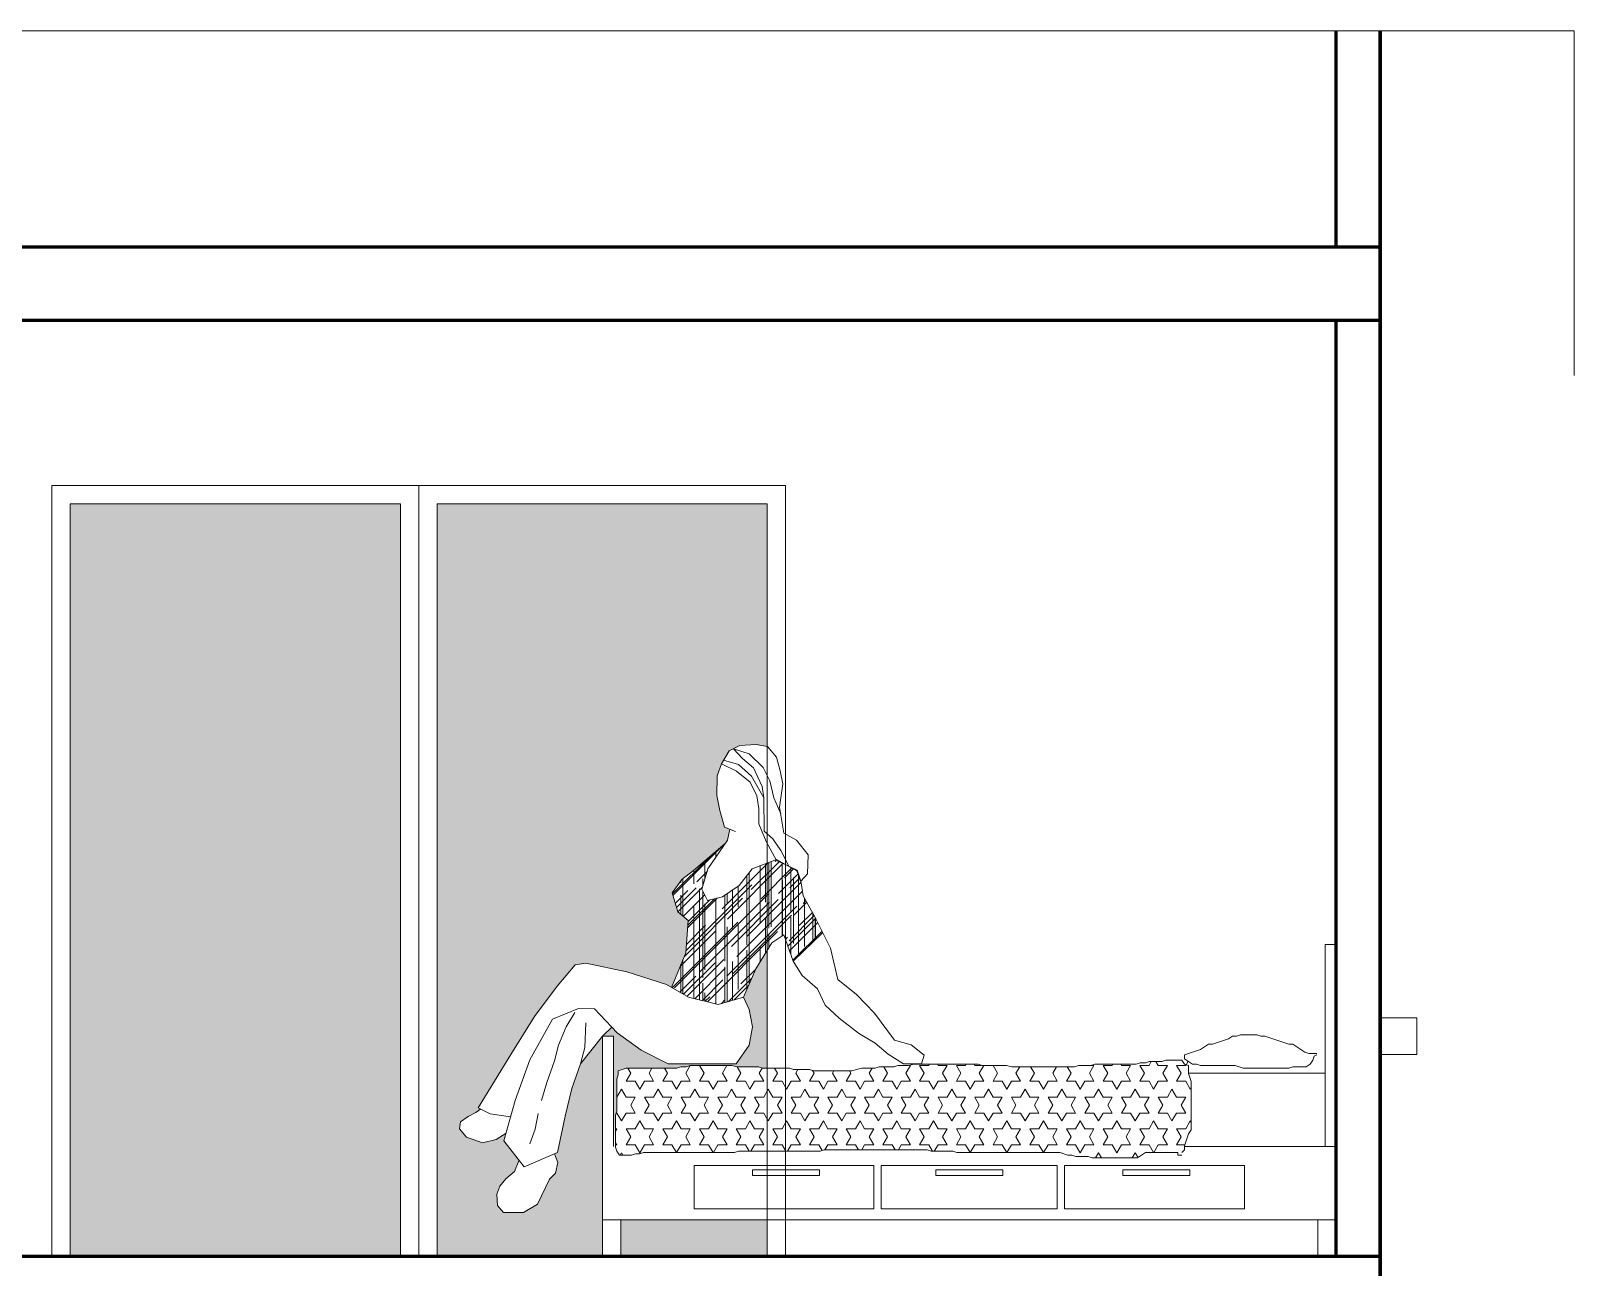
# Model space of a CAD drawing. Header units: metres. Extents: x 539 to 782, y 164 to 633.
# Drawn here: x 683.921 to 688.127, y 180.038 to 183.405 of the extents above; entities that cross this region are included whole.
import ezdxf

# ---------------------------------------------------------------- set-up
doc = ezdxf.new("R2010")
doc.units = ezdxf.units.M
for name, color, linetype, lineweight in [('fachada2', 3, 'Continuous', 20), ('Mobiliario', 42, 'Continuous', 9), ('MURO', 4, 'Continuous', 60)]:
    doc.layers.add(name, color=color, linetype=linetype, lineweight=lineweight)
doc.layers.add('LLENO', color=7, linetype='Continuous', lineweight=9, true_color=0x9c9c9c)

# ---------------------------------------------------------------- blocks, each defined once
blk = doc.blocks.new('*X809')
at = {"color": 0}
for p, q in [((28.4, 24.725), (28.3936, 24.7361)), ((28.475, 24.725), (28.481, 24.7354)), ((28.5, 24.725), (28.494, 24.7354)), ((28.4, 24.725), (28.425, 24.725)), ((28.4125, 24.7034), (28.425, 24.725)), ((28.425, 24.6817), (28.4125, 24.7034)), ((28.45, 24.725), (28.475, 24.725)), ((28.4625, 24.7034), (28.45, 24.725)), ((28.45, 24.6817), (28.4625, 24.7034)), ((28.5, 24.725), (28.525, 24.725)), ((28.5125, 24.7034), (28.525, 24.725)), ((28.525, 24.6817), (28.5125, 24.7034)), ((28.55, 24.725), (28.575, 24.725)), ((28.5625, 24.7034), (28.55, 24.725)), ((28.55, 24.6817), (28.5625, 24.7034)), ((28.575, 24.725), (28.5768, 24.7281)), ((28.6, 24.725), (28.5982, 24.7281)), ((28.6, 24.725), (28.625, 24.725)), ((28.6125, 24.7034), (28.625, 24.725)), ((28.625, 24.6817), (28.6125, 24.7034)), ((28.65, 24.725), (28.6572, 24.725)), ((28.6625, 24.7034), (28.65, 24.725)), ((28.65, 24.6817), (28.6625, 24.7034)), ((28.7125, 24.7034), (28.7226, 24.7208)), ((28.725, 24.6817), (28.7125, 24.7034)), ((28.75, 24.6817), (28.7625, 24.7034)), ((28.7625, 24.7034), (28.7524, 24.7208)), ((28.8125, 24.7034), (28.8226, 24.7208)), ((28.825, 24.6817), (28.8125, 24.7034)), ((28.85, 24.6817), (28.8625, 24.7034)), ((28.8625, 24.7034), (28.8524, 24.7208)), ((28.9125, 24.7034), (28.9247, 24.7244)), ((28.925, 24.6817), (28.9125, 24.7034)), ((28.95, 24.6817), (28.9625, 24.7034)), ((28.9625, 24.7034), (28.9503, 24.7244)), ((28.9562, 24.725), (28.975, 24.725)), ((28.975, 24.725), (28.9768, 24.7281)), ((29, 24.725), (28.9982, 24.7281)), ((29, 24.725), (29.025, 24.725)), ((29.0125, 24.7034), (29.025, 24.725)), ((29.025, 24.6817), (29.0125, 24.7034)), ((29.05, 24.725), (29.075, 24.725)), ((29.0625, 24.7034), (29.05, 24.725)), ((29.05, 24.6817), (29.0625, 24.7034)), ((29.075, 24.725), (29.0768, 24.7281)), ((29.1, 24.725), (29.0982, 24.7281)), ((29.1, 24.725), (29.125, 24.725)), ((29.1125, 24.7034), (29.125, 24.725)), ((29.125, 24.6817), (29.1125, 24.7034)), ((29.15, 24.725), (29.1529, 24.725)), ((29.1625, 24.7034), (29.15, 24.725)), ((29.15, 24.6817), (29.1625, 24.7034)), ((29.2125, 24.7034), (29.2226, 24.7208)), ((29.225, 24.6817), (29.2125, 24.7034)), ((29.25, 24.6817), (29.2625, 24.7034)), ((29.2625, 24.7034), (29.2545, 24.7172)), ((29.3125, 24.7034), (29.3162, 24.7099)), ((29.325, 24.6817), (29.3125, 24.7034)), ((29.35, 24.6817), (29.3625, 24.7034)), ((29.3625, 24.7034), (29.3588, 24.7099)), ((29.4125, 24.7034), (29.4167, 24.7107)), ((29.425, 24.6817), (29.4125, 24.7034)), ((29.45, 24.6817), (29.4625, 24.7034)), ((29.4625, 24.7034), (29.4566, 24.7135)), ((29.5125, 24.7034), (29.5205, 24.7172)), ((29.525, 24.6817), (29.5125, 24.7034)), ((29.55, 24.6817), (29.5625, 24.7034)), ((29.5625, 24.7034), (29.5543, 24.7176)), ((29.6125, 24.7034), (29.6226, 24.7209)), ((29.625, 24.6817), (29.6125, 24.7034)), ((29.65, 24.6817), (29.6625, 24.7034)), ((29.6625, 24.7034), (29.6503, 24.7244)), ((29.7125, 24.7034), (29.7247, 24.7244)), ((29.725, 24.6817), (29.7125, 24.7034)), ((29.75, 24.6817), (29.7625, 24.7034)), ((29.7625, 24.7034), (29.7504, 24.7243)), ((29.8125, 24.7034), (29.8205, 24.7172)), ((29.825, 24.6817), (29.8125, 24.7034)), ((29.85, 24.6817), (29.8625, 24.7034)), ((29.8625, 24.7034), (29.8545, 24.7172)), ((29.9125, 24.7034), (29.9205, 24.7172)), ((29.925, 24.6817), (29.9125, 24.7034)), ((28.3875, 24.6601), (28.3853, 24.664)), ((28.3875, 24.6601), (28.4, 24.6817)), ((28.4, 24.6817), (28.425, 24.6817)), ((28.425, 24.6384), (28.4375, 24.6601)), ((28.45, 24.6384), (28.4375, 24.6601)), ((28.45, 24.6817), (28.475, 24.6817)), ((28.4875, 24.6601), (28.475, 24.6817)), ((28.4875, 24.6601), (28.5, 24.6817)), ((28.5, 24.6817), (28.525, 24.6817)), ((28.525, 24.6384), (28.5375, 24.6601)), ((28.55, 24.6384), (28.5375, 24.6601)), ((28.55, 24.6817), (28.575, 24.6817)), ((28.5875, 24.6601), (28.575, 24.6817)), ((28.5875, 24.6601), (28.6, 24.6817)), ((28.6, 24.6817), (28.625, 24.6817)), ((28.625, 24.6384), (28.6375, 24.6601)), ((28.65, 24.6384), (28.6375, 24.6601)), ((28.65, 24.6817), (28.675, 24.6817)), ((28.6875, 24.6601), (28.675, 24.6817)), ((28.6875, 24.6601), (28.7, 24.6817)), ((28.7, 24.6817), (28.725, 24.6817)), ((28.725, 24.6384), (28.7375, 24.6601)), ((28.75, 24.6384), (28.7375, 24.6601)), ((28.75, 24.6817), (28.775, 24.6817)), ((28.7875, 24.6601), (28.775, 24.6817)), ((28.7875, 24.6601), (28.8, 24.6817)), ((28.8, 24.6817), (28.825, 24.6817)), ((28.825, 24.6384), (28.8375, 24.6601)), ((28.85, 24.6384), (28.8375, 24.6601)), ((28.85, 24.6817), (28.875, 24.6817)), ((28.8875, 24.6601), (28.875, 24.6817)), ((28.8875, 24.6601), (28.9, 24.6817)), ((28.9, 24.6817), (28.925, 24.6817)), ((28.925, 24.6384), (28.9375, 24.6601)), ((28.95, 24.6384), (28.9375, 24.6601)), ((28.95, 24.6817), (28.975, 24.6817)), ((28.9875, 24.6601), (28.975, 24.6817)), ((28.9875, 24.6601), (29, 24.6817)), ((29, 24.6817), (29.025, 24.6817)), ((29.025, 24.6384), (29.0375, 24.6601)), ((29.05, 24.6384), (29.0375, 24.6601)), ((29.05, 24.6817), (29.075, 24.6817)), ((29.0875, 24.6601), (29.075, 24.6817)), ((29.0875, 24.6601), (29.1, 24.6817)), ((29.1, 24.6817), (29.125, 24.6817)), ((29.125, 24.6384), (29.1375, 24.6601)), ((29.15, 24.6384), (29.1375, 24.6601)), ((29.15, 24.6817), (29.175, 24.6817)), ((29.1875, 24.6601), (29.175, 24.6817)), ((29.1875, 24.6601), (29.2, 24.6817)), ((29.2, 24.6817), (29.225, 24.6817)), ((29.225, 24.6384), (29.2375, 24.6601)), ((29.25, 24.6384), (29.2375, 24.6601)), ((29.25, 24.6817), (29.275, 24.6817)), ((29.2875, 24.6601), (29.275, 24.6817)), ((29.2875, 24.6601), (29.3, 24.6817)), ((29.3, 24.6817), (29.325, 24.6817)), ((29.325, 24.6384), (29.3375, 24.6601)), ((29.35, 24.6384), (29.3375, 24.6601)), ((29.35, 24.6817), (29.375, 24.6817)), ((29.3875, 24.6601), (29.375, 24.6817)), ((29.3875, 24.6601), (29.4, 24.6817)), ((29.4, 24.6817), (29.425, 24.6817)), ((29.425, 24.6384), (29.4375, 24.6601)), ((29.45, 24.6384), (29.4375, 24.6601)), ((29.45, 24.6817), (29.475, 24.6817)), ((29.4875, 24.6601), (29.475, 24.6817)), ((29.4875, 24.6601), (29.5, 24.6817)), ((29.5, 24.6817), (29.525, 24.6817)), ((29.525, 24.6384), (29.5375, 24.6601)), ((29.55, 24.6384), (29.5375, 24.6601)), ((29.55, 24.6817), (29.575, 24.6817)), ((29.5875, 24.6601), (29.575, 24.6817)), ((29.5875, 24.6601), (29.6, 24.6817)), ((29.6, 24.6817), (29.625, 24.6817)), ((29.625, 24.6384), (29.6375, 24.6601)), ((29.65, 24.6384), (29.6375, 24.6601)), ((29.65, 24.6817), (29.675, 24.6817)), ((29.6875, 24.6601), (29.675, 24.6817)), ((29.6875, 24.6601), (29.7, 24.6817)), ((29.7, 24.6817), (29.725, 24.6817)), ((29.725, 24.6384), (29.7375, 24.6601)), ((29.75, 24.6384), (29.7375, 24.6601)), ((29.75, 24.6817), (29.775, 24.6817)), ((29.7875, 24.6601), (29.775, 24.6817)), ((29.7875, 24.6601), (29.8, 24.6817)), ((29.8, 24.6817), (29.825, 24.6817)), ((29.825, 24.6384), (29.8375, 24.6601)), ((29.85, 24.6384), (29.8375, 24.6601)), ((29.85, 24.6817), (29.875, 24.6817)), ((29.8875, 24.6601), (29.875, 24.6817)), ((29.8875, 24.6601), (29.9, 24.6817)), ((29.9, 24.6817), (29.925, 24.6817)), ((29.925, 24.6384), (29.9375, 24.6601)), ((29.95, 24.6384), (29.9375, 24.6601)), ((29.95, 24.6817), (29.9507, 24.6829)), ((29.95, 24.6817), (29.9507, 24.6817)), ((28.4, 24.6384), (28.425, 24.6384)), ((28.4125, 24.6168), (28.4, 24.6384)), ((28.4, 24.5951), (28.4125, 24.6168)), ((28.45, 24.6384), (28.475, 24.6384)), ((28.4625, 24.6168), (28.475, 24.6384)), ((28.475, 24.5951), (28.4625, 24.6168)), ((28.5, 24.6384), (28.525, 24.6384)), ((28.5125, 24.6168), (28.5, 24.6384)), ((28.5, 24.5951), (28.5125, 24.6168)), ((28.55, 24.6384), (28.575, 24.6384)), ((28.5625, 24.6168), (28.575, 24.6384)), ((28.575, 24.5951), (28.5625, 24.6168)), ((28.6, 24.6384), (28.625, 24.6384)), ((28.6125, 24.6168), (28.6, 24.6384)), ((28.6, 24.5951), (28.6125, 24.6168)), ((28.65, 24.6384), (28.675, 24.6384)), ((28.6625, 24.6168), (28.675, 24.6384)), ((28.675, 24.5951), (28.6625, 24.6168)), ((28.7, 24.6384), (28.725, 24.6384)), ((28.7125, 24.6168), (28.7, 24.6384)), ((28.7, 24.5951), (28.7125, 24.6168)), ((28.75, 24.6384), (28.775, 24.6384)), ((28.7625, 24.6168), (28.775, 24.6384)), ((28.775, 24.5951), (28.7625, 24.6168)), ((28.8, 24.6384), (28.825, 24.6384)), ((28.8125, 24.6168), (28.8, 24.6384)), ((28.8, 24.5951), (28.8125, 24.6168)), ((28.85, 24.6384), (28.875, 24.6384)), ((28.8625, 24.6168), (28.875, 24.6384)), ((28.875, 24.5951), (28.8625, 24.6168)), ((28.9, 24.6384), (28.925, 24.6384)), ((28.9125, 24.6168), (28.9, 24.6384)), ((28.9, 24.5951), (28.9125, 24.6168)), ((28.95, 24.6384), (28.975, 24.6384)), ((28.9625, 24.6168), (28.975, 24.6384)), ((28.975, 24.5951), (28.9625, 24.6168)), ((29, 24.6384), (29.025, 24.6384)), ((29.0125, 24.6168), (29, 24.6384)), ((29, 24.5951), (29.0125, 24.6168)), ((29.05, 24.6384), (29.075, 24.6384)), ((29.0625, 24.6168), (29.075, 24.6384)), ((29.075, 24.5951), (29.0625, 24.6168)), ((29.1, 24.6384), (29.125, 24.6384)), ((29.1125, 24.6168), (29.1, 24.6384)), ((29.1, 24.5951), (29.1125, 24.6168)), ((29.15, 24.6384), (29.175, 24.6384)), ((29.1625, 24.6168), (29.175, 24.6384)), ((29.175, 24.5951), (29.1625, 24.6168)), ((29.2, 24.6384), (29.225, 24.6384)), ((29.2125, 24.6168), (29.2, 24.6384)), ((29.2, 24.5951), (29.2125, 24.6168)), ((29.25, 24.6384), (29.275, 24.6384)), ((29.2625, 24.6168), (29.275, 24.6384)), ((29.275, 24.5951), (29.2625, 24.6168)), ((29.3, 24.6384), (29.325, 24.6384)), ((29.3125, 24.6168), (29.3, 24.6384)), ((29.3, 24.5951), (29.3125, 24.6168)), ((29.35, 24.6384), (29.375, 24.6384)), ((29.3625, 24.6168), (29.375, 24.6384)), ((29.375, 24.5951), (29.3625, 24.6168)), ((29.4, 24.6384), (29.425, 24.6384)), ((29.4125, 24.6168), (29.4, 24.6384)), ((29.4, 24.5951), (29.4125, 24.6168)), ((29.45, 24.6384), (29.475, 24.6384)), ((29.4625, 24.6168), (29.475, 24.6384)), ((29.475, 24.5951), (29.4625, 24.6168)), ((29.5, 24.6384), (29.525, 24.6384)), ((29.5125, 24.6168), (29.5, 24.6384)), ((29.5, 24.5951), (29.5125, 24.6168)), ((29.55, 24.6384), (29.575, 24.6384)), ((29.5625, 24.6168), (29.575, 24.6384)), ((29.575, 24.5951), (29.5625, 24.6168)), ((29.6, 24.6384), (29.625, 24.6384)), ((29.6125, 24.6168), (29.6, 24.6384)), ((29.6, 24.5951), (29.6125, 24.6168)), ((29.65, 24.6384), (29.675, 24.6384)), ((29.6625, 24.6168), (29.675, 24.6384)), ((29.675, 24.5951), (29.6625, 24.6168)), ((29.7, 24.6384), (29.725, 24.6384)), ((29.7125, 24.6168), (29.7, 24.6384)), ((29.7, 24.5951), (29.7125, 24.6168)), ((29.75, 24.6384), (29.775, 24.6384)), ((29.7625, 24.6168), (29.775, 24.6384)), ((29.775, 24.5951), (29.7625, 24.6168)), ((29.8, 24.6384), (29.825, 24.6384)), ((29.8125, 24.6168), (29.8, 24.6384)), ((29.8, 24.5951), (29.8125, 24.6168)), ((29.85, 24.6384), (29.875, 24.6384)), ((29.8625, 24.6168), (29.875, 24.6384)), ((29.875, 24.5951), (29.8625, 24.6168)), ((29.9, 24.6384), (29.925, 24.6384)), ((29.9125, 24.6168), (29.9, 24.6384)), ((29.9, 24.5951), (29.9125, 24.6168)), ((29.95, 24.6384), (29.9507, 24.6384)), ((28.3853, 24.5696), (28.3875, 24.5735)), ((28.4, 24.5518), (28.3875, 24.5735)), ((28.4, 24.5951), (28.425, 24.5951)), ((28.4375, 24.5735), (28.425, 24.5951)), ((28.4375, 24.5735), (28.45, 24.5951)), ((28.45, 24.5951), (28.475, 24.5951)), ((28.475, 24.5518), (28.4875, 24.5735)), ((28.5, 24.5518), (28.4875, 24.5735)), ((28.5, 24.5951), (28.525, 24.5951)), ((28.5375, 24.5735), (28.525, 24.5951)), ((28.5375, 24.5735), (28.55, 24.5951)), ((28.55, 24.5951), (28.575, 24.5951)), ((28.575, 24.5518), (28.5875, 24.5735)), ((28.6, 24.5518), (28.5875, 24.5735)), ((28.6, 24.5951), (28.625, 24.5951)), ((28.6375, 24.5735), (28.625, 24.5951)), ((28.6375, 24.5735), (28.65, 24.5951)), ((28.65, 24.5951), (28.675, 24.5951)), ((28.675, 24.5518), (28.6875, 24.5735)), ((28.7, 24.5518), (28.6875, 24.5735)), ((28.7, 24.5951), (28.725, 24.5951)), ((28.7375, 24.5735), (28.725, 24.5951)), ((28.7375, 24.5735), (28.75, 24.5951)), ((28.75, 24.5951), (28.775, 24.5951)), ((28.775, 24.5518), (28.7875, 24.5735)), ((28.8, 24.5518), (28.7875, 24.5735)), ((28.8, 24.5951), (28.825, 24.5951)), ((28.8375, 24.5735), (28.825, 24.5951)), ((28.8375, 24.5735), (28.85, 24.5951)), ((28.85, 24.5951), (28.875, 24.5951)), ((28.875, 24.5518), (28.8875, 24.5735)), ((28.9, 24.5518), (28.8875, 24.5735)), ((28.9, 24.5951), (28.925, 24.5951)), ((28.9375, 24.5735), (28.925, 24.5951)), ((28.9375, 24.5735), (28.95, 24.5951)), ((28.95, 24.5951), (28.975, 24.5951)), ((28.975, 24.5518), (28.9875, 24.5735)), ((29, 24.5518), (28.9875, 24.5735)), ((29, 24.5951), (29.025, 24.5951)), ((29.0375, 24.5735), (29.025, 24.5951)), ((29.0375, 24.5735), (29.05, 24.5951)), ((29.05, 24.5951), (29.075, 24.5951)), ((29.075, 24.5518), (29.0875, 24.5735)), ((29.1, 24.5518), (29.0875, 24.5735)), ((29.1, 24.5951), (29.125, 24.5951)), ((29.1375, 24.5735), (29.125, 24.5951)), ((29.1375, 24.5735), (29.15, 24.5951)), ((29.15, 24.5951), (29.175, 24.5951)), ((29.175, 24.5518), (29.1875, 24.5735)), ((29.2, 24.5518), (29.1875, 24.5735)), ((29.2, 24.5951), (29.225, 24.5951)), ((29.2375, 24.5735), (29.225, 24.5951)), ((29.2375, 24.5735), (29.25, 24.5951)), ((29.25, 24.5951), (29.275, 24.5951)), ((29.275, 24.5518), (29.2875, 24.5735)), ((29.3, 24.5518), (29.2875, 24.5735)), ((29.3, 24.5951), (29.325, 24.5951)), ((29.3375, 24.5735), (29.325, 24.5951)), ((29.3375, 24.5735), (29.35, 24.5951)), ((29.35, 24.5951), (29.375, 24.5951)), ((29.375, 24.5518), (29.3875, 24.5735)), ((29.4, 24.5518), (29.3875, 24.5735)), ((29.4, 24.5951), (29.425, 24.5951)), ((29.4375, 24.5735), (29.425, 24.5951)), ((29.4375, 24.5735), (29.45, 24.5951)), ((29.45, 24.5951), (29.475, 24.5951)), ((29.475, 24.5518), (29.4875, 24.5735)), ((29.5, 24.5518), (29.4875, 24.5735)), ((29.5, 24.5951), (29.525, 24.5951)), ((29.5375, 24.5735), (29.525, 24.5951)), ((29.5375, 24.5735), (29.55, 24.5951)), ((29.55, 24.5951), (29.575, 24.5951)), ((29.575, 24.5518), (29.5875, 24.5735)), ((29.6, 24.5518), (29.5875, 24.5735)), ((29.6, 24.5951), (29.625, 24.5951)), ((29.6375, 24.5735), (29.625, 24.5951)), ((29.6375, 24.5735), (29.65, 24.5951)), ((29.65, 24.5951), (29.675, 24.5951)), ((29.675, 24.5518), (29.6875, 24.5735)), ((29.7, 24.5518), (29.6875, 24.5735)), ((29.7, 24.5951), (29.725, 24.5951)), ((29.7375, 24.5735), (29.725, 24.5951)), ((29.7375, 24.5735), (29.75, 24.5951)), ((29.75, 24.5951), (29.775, 24.5951)), ((29.775, 24.5518), (29.7875, 24.5735)), ((29.8, 24.5518), (29.7875, 24.5735)), ((29.8, 24.5951), (29.825, 24.5951)), ((29.8375, 24.5735), (29.825, 24.5951)), ((29.8375, 24.5735), (29.85, 24.5951)), ((29.85, 24.5951), (29.875, 24.5951)), ((29.875, 24.5518), (29.8875, 24.5735)), ((29.9, 24.5518), (29.8875, 24.5735)), ((29.9, 24.5951), (29.925, 24.5951)), ((29.9375, 24.5735), (29.925, 24.5951)), ((29.9375, 24.5735), (29.95, 24.5951)), ((29.95, 24.5951), (29.9525, 24.5951)), ((28.4, 24.5518), (28.425, 24.5518)), ((28.4125, 24.5302), (28.425, 24.5518)), ((28.425, 24.5085), (28.4125, 24.5302)), ((28.45, 24.5518), (28.475, 24.5518)), ((28.4625, 24.5302), (28.45, 24.5518)), ((28.45, 24.5085), (28.4625, 24.5302)), ((28.5, 24.5518), (28.525, 24.5518)), ((28.5125, 24.5302), (28.525, 24.5518)), ((28.525, 24.5085), (28.5125, 24.5302)), ((28.55, 24.5518), (28.575, 24.5518)), ((28.5625, 24.5302), (28.55, 24.5518)), ((28.55, 24.5085), (28.5625, 24.5302)), ((28.6, 24.5518), (28.625, 24.5518)), ((28.6125, 24.5302), (28.625, 24.5518)), ((28.625, 24.5085), (28.6125, 24.5302)), ((28.65, 24.5518), (28.675, 24.5518)), ((28.6625, 24.5302), (28.65, 24.5518)), ((28.65, 24.5085), (28.6625, 24.5302)), ((28.7, 24.5518), (28.725, 24.5518)), ((28.7125, 24.5302), (28.725, 24.5518)), ((28.725, 24.5085), (28.7125, 24.5302)), ((28.75, 24.5518), (28.775, 24.5518)), ((28.7625, 24.5302), (28.75, 24.5518)), ((28.75, 24.5085), (28.7625, 24.5302)), ((28.8, 24.5518), (28.825, 24.5518)), ((28.8125, 24.5302), (28.825, 24.5518)), ((28.825, 24.5085), (28.8125, 24.5302)), ((28.85, 24.5518), (28.875, 24.5518)), ((28.8625, 24.5302), (28.85, 24.5518)), ((28.85, 24.5085), (28.8625, 24.5302)), ((28.9, 24.5518), (28.925, 24.5518)), ((28.9125, 24.5302), (28.925, 24.5518)), ((28.925, 24.5085), (28.9125, 24.5302)), ((28.95, 24.5518), (28.975, 24.5518)), ((28.9625, 24.5302), (28.95, 24.5518)), ((28.95, 24.5085), (28.9625, 24.5302)), ((29, 24.5518), (29.025, 24.5518)), ((29.0125, 24.5302), (29.025, 24.5518)), ((29.025, 24.5085), (29.0125, 24.5302)), ((29.05, 24.5518), (29.075, 24.5518)), ((29.0625, 24.5302), (29.05, 24.5518)), ((29.05, 24.5085), (29.0625, 24.5302)), ((29.1, 24.5518), (29.125, 24.5518)), ((29.1125, 24.5302), (29.125, 24.5518)), ((29.125, 24.5085), (29.1125, 24.5302)), ((29.15, 24.5518), (29.175, 24.5518)), ((29.1625, 24.5302), (29.15, 24.5518)), ((29.15, 24.5085), (29.1625, 24.5302)), ((29.2, 24.5518), (29.225, 24.5518)), ((29.2125, 24.5302), (29.225, 24.5518)), ((29.225, 24.5085), (29.2125, 24.5302)), ((29.25, 24.5518), (29.275, 24.5518)), ((29.2625, 24.5302), (29.25, 24.5518)), ((29.25, 24.5085), (29.2625, 24.5302)), ((29.3, 24.5518), (29.325, 24.5518)), ((29.3125, 24.5302), (29.325, 24.5518)), ((29.325, 24.5085), (29.3125, 24.5302)), ((29.35, 24.5518), (29.375, 24.5518)), ((29.3625, 24.5302), (29.35, 24.5518)), ((29.35, 24.5085), (29.3625, 24.5302)), ((29.4, 24.5518), (29.425, 24.5518)), ((29.4125, 24.5302), (29.425, 24.5518)), ((29.425, 24.5085), (29.4125, 24.5302)), ((29.45, 24.5518), (29.475, 24.5518)), ((29.4625, 24.5302), (29.45, 24.5518)), ((29.45, 24.5085), (29.4625, 24.5302)), ((29.5, 24.5518), (29.525, 24.5518)), ((29.5125, 24.5302), (29.525, 24.5518)), ((29.525, 24.5085), (29.5125, 24.5302)), ((29.55, 24.5518), (29.575, 24.5518)), ((29.5625, 24.5302), (29.55, 24.5518)), ((29.55, 24.5085), (29.5625, 24.5302)), ((29.6, 24.5518), (29.625, 24.5518)), ((29.6125, 24.5302), (29.625, 24.5518)), ((29.625, 24.5085), (29.6125, 24.5302)), ((29.65, 24.5518), (29.675, 24.5518)), ((29.6625, 24.5302), (29.65, 24.5518)), ((29.65, 24.5085), (29.6625, 24.5302)), ((29.7, 24.5518), (29.725, 24.5518)), ((29.7125, 24.5302), (29.725, 24.5518)), ((29.725, 24.5085), (29.7125, 24.5302)), ((29.75, 24.5518), (29.775, 24.5518)), ((29.7625, 24.5302), (29.75, 24.5518)), ((29.75, 24.5085), (29.7625, 24.5302)), ((29.8, 24.5518), (29.825, 24.5518)), ((29.8125, 24.5302), (29.825, 24.5518)), ((29.825, 24.5085), (29.8125, 24.5302)), ((29.85, 24.5518), (29.875, 24.5518)), ((29.8625, 24.5302), (29.85, 24.5518)), ((29.85, 24.5085), (29.8625, 24.5302)), ((29.9, 24.5518), (29.925, 24.5518)), ((29.9125, 24.5302), (29.925, 24.5518)), ((29.925, 24.5085), (29.9125, 24.5302)), ((29.95, 24.5518), (29.9543, 24.5518)), ((29.9543, 24.5443), (29.95, 24.5518)), ((28.4026, 24.5085), (28.425, 24.5085)), ((28.45, 24.5085), (28.475, 24.5085)), ((28.4872, 24.4874), (28.475, 24.5085)), ((28.4878, 24.4874), (28.5, 24.5085)), ((28.5, 24.5085), (28.525, 24.5085)), ((28.5299, 24.4737), (28.5375, 24.4869)), ((28.5456, 24.4728), (28.5375, 24.4869)), ((28.55, 24.5085), (28.575, 24.5085)), ((28.5875, 24.4869), (28.575, 24.5085)), ((28.5875, 24.4869), (28.6, 24.5085)), ((28.6, 24.5085), (28.625, 24.5085)), ((28.6294, 24.4728), (28.6375, 24.4869)), ((28.6456, 24.4728), (28.6375, 24.4869)), ((28.65, 24.5085), (28.675, 24.5085)), ((28.6875, 24.4869), (28.675, 24.5085)), ((28.6875, 24.4869), (28.7, 24.5085)), ((28.7, 24.5085), (28.725, 24.5085)), ((28.7366, 24.4853), (28.7375, 24.4869)), ((28.7381, 24.4858), (28.7375, 24.4869)), ((28.75, 24.5085), (28.775, 24.5085)), ((28.7872, 24.4874), (28.775, 24.5085)), ((28.7878, 24.4874), (28.8, 24.5085)), ((28.8, 24.5085), (28.825, 24.5085)), ((28.85, 24.5085), (28.875, 24.5085)), ((28.8872, 24.4874), (28.875, 24.5085)), ((28.8878, 24.4874), (28.9, 24.5085)), ((28.9, 24.5085), (28.925, 24.5085)), ((28.95, 24.5085), (28.975, 24.5085)), ((28.9872, 24.4874), (28.975, 24.5085)), ((28.9878, 24.4874), (29, 24.5085)), ((29, 24.5085), (29.025, 24.5085)), ((29.05, 24.5085), (29.075, 24.5085)), ((29.0851, 24.4911), (29.075, 24.5085)), ((29.0899, 24.4911), (29.1, 24.5085)), ((29.1, 24.5085), (29.125, 24.5085)), ((29.15, 24.5085), (29.175, 24.5085)), ((29.183, 24.4947), (29.175, 24.5085)), ((29.192, 24.4947), (29.2, 24.5085)), ((29.2, 24.5085), (29.225, 24.5085)), ((29.25, 24.5085), (29.275, 24.5085)), ((29.283, 24.4947), (29.275, 24.5085)), ((29.292, 24.4947), (29.3, 24.5085)), ((29.3, 24.5085), (29.325, 24.5085)), ((29.35, 24.5085), (29.375, 24.5085)), ((29.383, 24.4947), (29.375, 24.5085)), ((29.3909, 24.4928), (29.4, 24.5085)), ((29.4, 24.5085), (29.425, 24.5085)), ((29.45, 24.5085), (29.475, 24.5085)), ((29.4851, 24.4911), (29.475, 24.5085)), ((29.4899, 24.4911), (29.5, 24.5085)), ((29.5, 24.5085), (29.525, 24.5085)), ((29.55, 24.5085), (29.575, 24.5085)), ((29.5851, 24.4911), (29.575, 24.5085)), ((29.5899, 24.4911), (29.6, 24.5085)), ((29.6, 24.5085), (29.625, 24.5085)), ((29.65, 24.5085), (29.675, 24.5085)), ((29.6872, 24.4874), (29.675, 24.5085)), ((29.6878, 24.4874), (29.7, 24.5085)), ((29.7, 24.5085), (29.725, 24.5085)), ((29.75, 24.5085), (29.775, 24.5085)), ((29.7872, 24.4874), (29.775, 24.5085)), ((29.7878, 24.4874), (29.8, 24.5085)), ((29.8, 24.5085), (29.825, 24.5085)), ((29.85, 24.5085), (29.875, 24.5085)), ((29.8875, 24.4869), (29.875, 24.5085)), ((29.8875, 24.4869), (29.9, 24.5085)), ((29.9, 24.5085), (29.925, 24.5085)), ((29.9336, 24.4801), (29.9375, 24.4869)), ((29.9414, 24.4801), (29.9375, 24.4869)), ((29.95, 24.5085), (29.9543, 24.516)), ((29.95, 24.5085), (29.9543, 24.5085))]:
    blk.add_line(p, q, dxfattribs=at)
blk = doc.blocks.new('CAMA ELE')
h = blk.add_hatch()
h.set_pattern_fill('AR-RROOF', color=256, scale=0.045, angle=45, style=0)
h.set_pattern_definition([(135, (199.22693, -86.53824), (-0.038183766, 0.1018233765), [0.675, -0.09, 0.225, -0.045]), (135, (199.20052, -86.48001), (0.074140146, 0.010500536), [0.135, -0.01485, 0.27, -0.03375]), (135, (199.238068, -86.495284), (-0.1441437173, 0.1867822563), [0.36, -0.063, 0.18, -0.045])])
h.paths.add_polyline_path([(1.7724, 0.8275), (1.8113, 0.7331), (1.7648, 0.7068), (1.6843, 0.6867), (1.6148, 0.7068), (1.5817, 0.7837), (1.538, 0.8543), (1.5047, 0.876), (1.4793, 0.805), (1.3989, 0.883), (1.4201, 0.9254), (1.4523, 0.9829), (1.458, 1.018), (1.4691, 1.0511), (1.49, 1.0625), (1.5283, 1.0803), (1.591, 1.0562), (1.6265, 1.0105), (1.6722, 0.9801), (1.7128, 0.9699), (1.7281, 1.0004), (1.7119, 1.0562), (1.6644, 1.1254), (1.7513, 1.0519), (1.7825, 1.0267), (1.8093, 0.991), (1.7941, 0.9395), (1.7654, 0.9156)])
h = blk.add_hatch()
h.set_pattern_fill('AR-RROOF', color=256, scale=0.045, angle=90, style=0)
h.set_pattern_definition([(90, (199.22693, -86.53824), (0.045, 0.099), [0.675, -0.09, 0.225, -0.045]), (90, (199.24943, -86.47839), (0.05985, -0.045), [0.135, -0.01485, 0.27, -0.03375]), (90, (199.26518, -86.51574), (0.03015, 0.234), [0.36, -0.063, 0.18, -0.045])])
h.paths.add_polyline_path([(1.7654, 0.9156), (1.7724, 0.8275), (1.8113, 0.7331), (1.7648, 0.7068), (1.6843, 0.6867), (1.6148, 0.7068), (1.5817, 0.7837), (1.538, 0.8543), (1.5047, 0.876), (1.4793, 0.805), (1.3989, 0.883), (1.4201, 0.9254), (1.4523, 0.9829), (1.458, 1.018), (1.4691, 1.0511), (1.49, 1.0625), (1.5283, 1.0803), (1.591, 1.0562), (1.6265, 1.0105), (1.6722, 0.9801), (1.7128, 0.9699), (1.7281, 1.0004), (1.7119, 1.0562), (1.6644, 1.1254), (1.7513, 1.0519), (1.7825, 1.0267), (1.8093, 0.991), (1.7941, 0.9395)])
for p, q in [((0.03, 0.85), (0, 0.85)), ((0, 0), (0, 0.85)), ((0.03, 0.3), (0.03, 0.85)), ((1.4793, 0.805), (1.3989, 0.883)), ((0.1396, 0.5822), (0.1834, 0.5968)), ((0.1834, 0.5968), (0.1944, 0.6005)), ((0.1944, 0.6005), (0.2053, 0.6005)), ((0.2053, 0.6005), (0.2163, 0.6041)), ((0.2163, 0.6041), (0.2601, 0.6041)), ((0.2601, 0.6041), (0.271, 0.6005)), ((0.271, 0.6005), (0.282, 0.6005)), ((0.282, 0.6005), (0.2929, 0.5932)), ((0.2929, 0.5932), (0.3038, 0.5895)), ((0.3038, 0.5895), (0.3148, 0.5859)), ((1.9691, 0.3), (1.9691, 0.6)), ((1.9991, 0.6), (1.9691, 0.6)), ((1.9991, 0.6), (1.9733, 0.6247)), ((1.9991, 0), (1.9991, 0.6)), ((2.0594, 0.5249), (1.9991, 0.6)), ((0.0521, 0.5531), (0.074, 0.5531)), ((0.0594, 0.5458), (0.0521, 0.5494)), ((0.074, 0.5531), (0.0849, 0.5567)), ((0.0849, 0.5567), (0.1177, 0.5786)), ((0.1177, 0.5786), (0.1287, 0.5786)), ((0.1287, 0.5786), (0.1396, 0.5822)), ((0.3148, 0.5859), (0.3257, 0.5822)), ((0.3257, 0.5822), (0.3367, 0.5786)), ((0.3367, 0.5786), (0.3476, 0.5786)), ((0.3476, 0.5786), (0.3695, 0.564)), ((0.3695, 0.564), (0.3805, 0.5604)), ((0.3805, 0.5604), (0.3914, 0.5567)), ((0.3914, 0.5567), (0.4024, 0.5531)), ((0.4024, 0.5531), (0.4133, 0.5494)), ((0.4133, 0.5494), (0.4133, 0.5385)), ((0.063, 0.5348), (0.0594, 0.5458)), ((0.0703, 0.5239), (0.063, 0.5348)), ((0.0813, 0.5166), (0.0703, 0.5239)), ((0.1177, 0.5166), (0.0813, 0.5166)), ((0.1287, 0.5129), (0.1177, 0.5166)), ((0.2528, 0.5129), (0.1287, 0.5129)), ((0.2747, 0.5202), (0.2528, 0.5129)), ((0.3695, 0.5202), (0.2747, 0.5202)), ((0.3805, 0.5239), (0.3695, 0.5202)), ((0.3914, 0.5239), (0.3805, 0.5239)), ((0.4024, 0.5312), (0.3914, 0.5239)), ((0.4133, 0.5385), (0.4024, 0.5312)), ((0.4133, 0.5239), (0.4024, 0.5202)), ((0.4024, 0.5202), (0.4024, 0.4984)), ((0.4206, 0.5348), (0.4133, 0.5239)), ((0.4644, 0.5348), (0.4206, 0.5348)), ((0.4753, 0.5312), (0.4644, 0.5348)), ((0.5082, 0.5312), (0.4753, 0.5312)), ((0.5191, 0.5275), (0.5082, 0.5312)), ((0.5337, 0.5275), (0.5191, 0.5275)), ((0.5447, 0.5239), (0.5337, 0.5275)), ((0.6578, 0.5239), (0.5447, 0.5239)), ((0.6687, 0.5202), (0.6578, 0.5239)), ((0.7016, 0.5202), (0.6687, 0.5202)), ((0.7125, 0.5166), (0.7016, 0.5202)), ((0.884, 0.5166), (0.7125, 0.5166)), ((0.8986, 0.5202), (0.884, 0.5166)), ((0.9643, 0.5202), (0.8986, 0.5202)), ((0.9753, 0.5239), (0.9643, 0.5202)), ((1.1504, 0.5239), (0.9753, 0.5239)), ((1.165, 0.5202), (1.1504, 0.5239)), ((1.1942, 0.5202), (1.165, 0.5202)), ((1.2051, 0.5166), (1.1942, 0.5202)), ((1.2453, 0.5166), (1.2051, 0.5166)), ((1.2562, 0.5129), (1.2453, 0.5166)), ((1.2927, 0.5129), (1.2562, 0.5129)), ((1.3073, 0.5093), (1.2927, 0.5129)), ((1.3183, 0.5057), (1.3073, 0.5093)), ((1.4241, 0.5057), (1.3183, 0.5057)), ((1.435, 0.5093), (1.4241, 0.5057)), ((1.4788, 0.5093), (1.435, 0.5093)), ((1.4898, 0.5129), (1.4788, 0.5093)), ((1.5627, 0.5129), (1.4898, 0.5129)), ((1.5737, 0.5166), (1.5627, 0.5129)), ((1.6321, 0.5166), (1.5737, 0.5166)), ((1.6467, 0.5202), (1.6321, 0.5166)), ((1.7598, 0.5202), (1.6467, 0.5202)), ((1.7707, 0.5166), (1.7598, 0.5202)), ((1.7853, 0.5166), (1.7707, 0.5166)), ((1.7963, 0.5129), (1.7853, 0.5166)), ((1.9349, 0.5129), (1.7963, 0.5129)), ((1.9459, 0.5093), (1.9349, 0.5129)), ((1.9568, 0.5057), (1.9459, 0.5093)), ((1.9568, 0.4947), (1.9568, 0.5057)), ((0.4024, 0.5), (0.03, 0.5)), ((0.3987, 0.4874), (0.3951, 0.4765)), ((0.3951, 0.4765), (0.3951, 0.3452)), ((0.4024, 0.4984), (0.3987, 0.4874)), ((1.9605, 0.4838), (1.9568, 0.4947)), ((1.9605, 0.3963), (1.9605, 0.4838)), ((1.9641, 0.3853), (1.9605, 0.3963)), ((1.9641, 0.2978), (1.9641, 0.3853)), ((0.3951, 0.3452), (0.4024, 0.3343)), ((0.4133, 0.3), (0, 0.3)), ((0.4024, 0.3343), (0.406, 0.3233)), ((0.406, 0.3233), (0.4097, 0.3124)), ((0.4097, 0.3124), (0.4133, 0.3014)), ((0.4133, 0.3014), (0.4133, 0.2905)), ((1.9605, 0.2869), (1.9641, 0.2978)), ((0.4133, 0.2905), (0.4206, 0.2832)), ((0.4206, 0.2759), (0.4316, 0.2759)), ((0.4316, 0.2759), (0.4316, 0.2832)), ((0.4316, 0.2832), (0.5191, 0.2832)), ((0.5191, 0.2832), (0.541, 0.2686)), ((0.541, 0.2686), (0.6651, 0.2686)), ((0.6651, 0.2686), (0.676, 0.2723)), ((0.676, 0.2723), (0.7089, 0.2723)), ((0.7089, 0.2723), (0.7198, 0.2759)), ((0.7198, 0.2759), (0.7308, 0.2759)), ((0.7308, 0.2759), (0.7417, 0.2796)), ((0.7417, 0.2796), (0.7527, 0.2832)), ((0.7527, 0.2832), (1.0336, 0.2832)), ((1.0336, 0.2832), (1.0446, 0.2869)), ((1.0446, 0.2869), (1.103, 0.2869)), ((1.103, 0.2869), (1.1139, 0.2905)), ((1.1139, 0.2905), (1.3949, 0.2905)), ((1.3949, 0.2905), (1.4058, 0.2869)), ((1.4058, 0.2869), (1.6284, 0.2869)), ((1.6284, 0.2869), (1.6394, 0.2832)), ((1.6394, 0.2832), (1.8875, 0.2832)), ((1.8875, 0.2832), (1.8984, 0.2796)), ((1.8984, 0.2796), (1.9094, 0.2796)), ((1.9094, 0.2796), (1.9203, 0.2759)), ((1.9203, 0.2759), (1.9532, 0.2759)), ((1.9532, 0.2759), (1.9605, 0.2869)), ((0.7397, 0.2481), (0.25, 0.2481)), ((0.25, 0.13), (0.25, 0.2481)), ((0.7397, 0.13), (0.7397, 0.2481)), ((1.2394, 0.2481), (0.7597, 0.2481)), ((0.7597, 0.13), (0.7597, 0.2481)), ((1.2394, 0.13), (1.2394, 0.2481)), ((1.7491, 0.2481), (1.2594, 0.2481)), ((1.2594, 0.13), (1.2594, 0.2481)), ((1.7491, 0.13), (1.7491, 0.2481)), ((0.7397, 0.13), (0.25, 0.13)), ((1.2394, 0.13), (0.7597, 0.13)), ((1.7491, 0.13), (1.2594, 0.13)), ((1.9991, 0.1), (0, 0.1)), ((0.05, 0), (0.05, 0.1)), ((1.9491, 0), (1.9491, 0.1)), ((0.05, 0), (0, 0)), ((1.9991, 0), (1.9491, 0))]:
    blk.add_line(p, q)
for points in [[(1.6367, 1.1576), (1.6668, 1.1696), (1.6793, 1.2154), (1.6872, 1.2556), (1.6863, 1.3098), (1.6746, 1.3425), (1.634, 1.3218), (1.5966, 1.2923), (1.5783, 1.255), (1.5727, 1.2205), (1.5727, 1.1786), (1.5527, 1.1306), (1.5247, 1.0786), (1.4687, 1.0526), (1.4587, 1.0226), (1.4407, 1.0426), (1.4387, 1.0946), (1.4707, 1.1346), (1.5048, 1.1535), (1.5166, 1.2244), (1.5081, 1.2878), (1.5154, 1.3234), (1.525, 1.3608), (1.5499, 1.389), (1.5806, 1.395), (1.6245, 1.3918), (1.6539, 1.3775), (1.6746, 1.3425)], [(1.4903, 1.0617), (1.5127, 1.1063), (1.535, 1.1378), (1.5586, 1.1588), (1.5599, 1.2493), (1.5928, 1.309), (1.6282, 1.3405), (1.6691, 1.3518)], [(1.5599, 1.2493), (1.5639, 1.2802), (1.5875, 1.3313), (1.6177, 1.3563), (1.6421, 1.3832), (1.5993, 1.3694), (1.5613, 1.3326), (1.5429, 1.2959), (1.5324, 1.25), (1.5135, 1.206)], [(1.6148, 0.7068), (1.5817, 0.7837), (1.538, 0.8543), (1.5047, 0.876), (1.4793, 0.805), (1.4546, 0.7654), (1.4133, 0.7289), (1.3924, 0.6849), (1.3542, 0.6494), (1.3012, 0.6083), (1.2559, 0.5809), (1.2203, 0.5514), (1.1792, 0.5249), (1.1302, 0.5249), (1.1225, 0.549), (1.158, 0.5765), (1.2031, 0.5898), (1.2575, 0.6627), (1.3065, 0.7143), (1.3574, 0.7543), (1.3777, 0.8405), (1.4201, 0.9254), (1.4523, 0.9829), (1.458, 1.018), (1.4691, 1.0511), (1.525, 1.0815), (1.591, 1.0562), (1.6265, 1.0105), (1.6722, 0.9801), (1.7128, 0.9699), (1.7281, 1.0004), (1.7119, 1.0562), (1.6581, 1.1345), (1.6525, 1.1639)], [(1.8113, 0.7331), (1.7724, 0.8275), (1.7654, 0.9156), (1.7941, 0.9395), (1.8093, 0.991), (1.7825, 1.0267), (1.7513, 1.0519), (1.6644, 1.1254)], [(2.2124, 0.2445), (2.2677, 0.3149), (2.2375, 0.4254), (2.1973, 0.536), (2.1352, 0.6468), (2.0649, 0.6759), (2.0213, 0.6749), (1.9589, 0.6097), (1.8939, 0.562), (1.8201, 0.5249), (1.6349, 0.5249), (1.5997, 0.5762), (1.5903, 0.6256), (1.5996, 0.6733), (1.6148, 0.7068), (1.6843, 0.6867), (1.7648, 0.7068), (1.8251, 0.7409), (1.9327, 0.7759), (2.0442, 0.7989), (2.074, 0.7948), (2.1225, 0.7369), (2.1844, 0.6536), (2.249, 0.55), (2.3381, 0.4053), (2.305, 0.3884), (2.2499, 0.3802)], [(2.0444, 0.6364), (2.0473, 0.5699), (2.0594, 0.5249), (2.0828, 0.4578), (2.1011, 0.382), (2.1218, 0.2835), (2.2124, 0.2445)], [(2.0746, 0.6651), (2.0979, 0.6262), (2.119, 0.5755), (2.1296, 0.5332), (2.1508, 0.474), (2.1656, 0.4254)], [(2.174, 0.3895), (2.1825, 0.3472), (2.1973, 0.307)], [(2.3315, 0.4019), (2.3439, 0.3927), (2.3655, 0.3812), (2.3859, 0.3672), (2.3884, 0.3481), (2.3693, 0.3252), (2.326, 0.31), (2.2891, 0.3189), (2.262, 0.3358)], [(2.2269, 0.2605), (2.2389, 0.232), (2.2621, 0.2115), (2.2789, 0.1921), (2.2872, 0.1698), (2.2854, 0.1391), (2.2692, 0.1199), (2.2148, 0.1199), (2.1767, 0.1428), (2.1432, 0.2106), (2.1274, 0.2273), (2.1209, 0.2561), (2.1301, 0.2799)]]:
    blk.add_lwpolyline(points)
for points in [[(0.3987, 0.2358), (0.3987, 0.2212), (0.5812, 0.2212), (0.5812, 0.2358)], [(0.9084, 0.2358), (0.9084, 0.2212), (1.0909, 0.2212), (1.0909, 0.2358)], [(1.4081, 0.2358), (1.4081, 0.2212), (1.5906, 0.2212), (1.5906, 0.2358)]]:
    blk.add_lwpolyline(points, close=True)
blk.add_blockref('*X809', (-27.9902, -24.2042))

msp = doc.modelspace()

# ---------------------------------------------------------------- hatches: boundary and pattern name
h = msp.add_hatch(color=256)
h.set_gradient(color1=(51, 51, 51), color2=(224, 224, 224), one_color=1, tint=0.88, name='CURVED')
h.paths.add_polyline_path([(684.9278, 182.1164), (684.0278, 182.1164), (684.0278, 180.0664), (684.9278, 180.0664)])
h.paths.add_polyline_path([(685.9278, 182.1164), (685.0278, 182.1164), (685.0278, 180.0664), (685.4787, 180.0664), (685.4787, 180.6664), (685.4184, 180.5913), (685.395, 180.5242), (685.3767, 180.4484), (685.356, 180.3499), (685.3477, 180.3463), (685.3569, 180.3225), (685.3504, 180.2937), (685.3346, 180.277), (685.3011, 180.2092), (685.263, 180.1863), (685.2086, 180.1863), (685.1924, 180.2055), (685.1906, 180.2362), (685.1989, 180.2584), (685.2157, 180.2779), (685.2389, 180.2984), (685.2515, 180.3285), (685.2101, 180.3813), (685.2158, 180.4022), (685.1887, 180.3853), (685.1518, 180.3763), (685.1085, 180.3916), (685.0894, 180.4145), (685.0919, 180.4336), (685.1123, 180.4476), (685.1339, 180.4591), (685.1463, 180.4683), (685.1397, 180.4717), (685.2288, 180.6164), (685.2934, 180.72), (685.3553, 180.8033), (685.4038, 180.8612), (685.4336, 180.8653), (685.5451, 180.8423), (685.6527, 180.8073), (685.6665, 180.7995), (685.7053, 180.8939), (685.7124, 180.982), (685.6837, 181.0059), (685.6685, 181.0574), (685.6953, 181.0931), (685.7265, 181.1183), (685.8134, 181.1918), (685.8197, 181.2009), (685.8253, 181.2303), (685.811, 181.236), (685.7985, 181.2818), (685.7906, 181.3219), (685.7915, 181.3761), (685.8032, 181.4089), (685.8239, 181.4439), (685.8533, 181.4582), (685.8972, 181.4614), (685.9278, 181.4554)])
h.paths.add_polyline_path([(685.9278, 180.1664), (685.5287, 180.1664), (685.5287, 180.0664), (685.9278, 180.0664)])
h.paths.add_polyline_path([(685.9278, 180.9013), (685.8961, 180.8501), (685.863, 180.7732), (685.8782, 180.7397), (685.8875, 180.692), (685.8781, 180.6426), (685.8429, 180.5913), (685.6577, 180.5913), (685.5839, 180.6284), (685.5189, 180.6761), (685.5045, 180.6911), (685.4787, 180.6664), (685.5087, 180.6664), (685.5087, 180.3664), (685.5137, 180.4517), (685.5173, 180.4626), (685.5173, 180.5502), (685.521, 180.5611), (685.521, 180.572), (685.5319, 180.5757), (685.5429, 180.5793), (685.6815, 180.5793), (685.6925, 180.583), (685.7071, 180.583), (685.718, 180.5866), (685.8311, 180.5866), (685.8457, 180.583), (685.9041, 180.583), (685.9151, 180.5793), (685.9278, 180.5793)])

# ---------------------------------------------------------------- linework, layer by layer
at = {"layer": 'fachada2'}
for p, q in [((688.1265, 183.4052), (683.0978, 183.4052)), ((688.1265, 182.5622), (688.1265, 183.4052)), ((688.1265, 182.5622), (688.1265, 182.4664)), ((683.9778, 182.1664), (683.9778, 180.0664)), ((685.9778, 182.1664), (683.9778, 182.1664)), ((685.9778, 182.1664), (685.9778, 180.0664)), ((687.6978, 180.7164), (687.5978, 180.7164)), ((687.6978, 180.7164), (687.6978, 180.6164)), ((687.5978, 180.6164), (687.6978, 180.6164))]:
    msp.add_line(p, q, dxfattribs=at)
at = {"layer": 'LLENO'}
for p, q in [((684.9778, 182.1664), (684.9778, 180.0664)), ((684.0278, 182.1164), (684.0278, 180.0664)), ((684.9278, 182.1164), (684.0278, 182.1164)), ((684.9278, 182.1164), (684.9278, 180.0664)), ((685.9278, 182.1164), (685.0278, 182.1164)), ((685.0278, 182.1164), (685.0278, 180.0664)), ((685.9278, 182.1164), (685.9278, 180.0664))]:
    msp.add_line(p, q, dxfattribs=at)
at = {"layer": 'MURO'}
for p, q in [((687.4778, 182.8164), (687.4778, 183.4052)), ((687.5978, 183.4052), (687.5978, 179.4164)), ((687.5978, 179.4164), (687.5978, 183.4052)), ((687.5978, 182.8164), (673.9778, 182.8164)), ((687.5978, 182.6164), (673.9778, 182.6164)), ((687.4778, 180.0664), (687.4778, 182.6164)), ((687.5978, 180.0664), (673.9778, 180.0664))]:
    msp.add_line(p, q, dxfattribs=at)

# ---------------------------------------------------------------- block references
at = {"layer": 'Mobiliario', "xscale": -1}
msp.add_blockref('CAMA ELE', (687.4778, 180.0664), dxfattribs=at)

doc.saveas('drawing.dxf')
